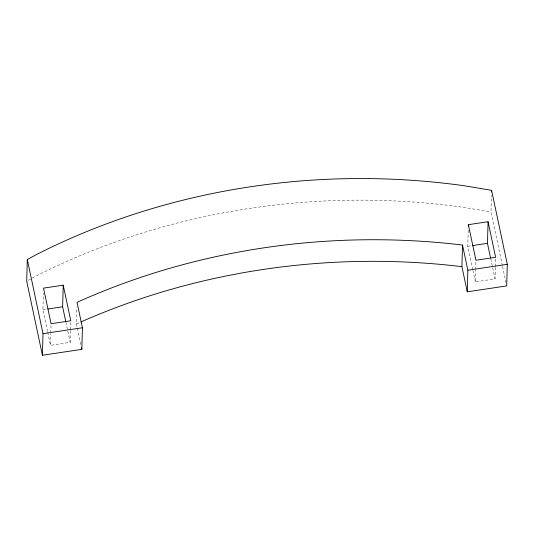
<?xml version="1.0" encoding="UTF-8"?>
<svg xmlns="http://www.w3.org/2000/svg" width="534" height="534" viewBox="0 0 534 534"><rect width="100%" height="100%" fill="white"/><g stroke="black" fill="none" stroke-linecap="round" stroke-linejoin="round"><path stroke-width="0.4" stroke-dasharray="2.67 2" d="M47.553 331.554L42.92 309.72L43.381 293.106M70.501 330.733L70.181 342.361L50.47 345.298L50.79 333.67M50.817 332.842L51.05 324.532M70.528 329.905L70.762 321.595M80.821 344.597L76.435 323.944L76.903 307.33M472.744 269.717L467.757 246.267L468.225 229.653M495.345 267.274L495.025 278.908L475.32 281.845L475.647 270.211M475.667 269.383L475.901 261.073M502.381 265.585L490.98 211.931L491.447 195.311M495.372 266.446L495.605 258.136M28.148 280.357L36.826 275.644A641.254 550.24 1.6 0 1 463.152 207.279L490.98 211.931M467.757 246.267L471.862 245.653M42.92 309.72L47.025 309.113M502.554 266.393L506.005 282.653M490.733 258.69L495.025 278.908M472.917 270.524L475.32 281.845M65.889 322.149L70.181 342.361M47.72 332.362L50.47 345.298M76.435 323.944A641.427 550.387 1.6 0 1 80.193 322.269"/><path stroke-width="0.8" d="M27.301 259.537L26.7 281.138L42.413 355.244L81.835 349.363L82.436 327.763L77.043 302.344A641.447 550.4 1.6 0 1 462.517 245.053L467.857 270.224L467.25 291.824L506.699 285.904L507.3 264.303L491.587 190.331L463.752 185.678A641.254 550.24 1.6 0 0 37.427 254.044L27.301 259.537L43.014 333.65L42.413 355.244M65.722 321.341L62.632 306.783L63.232 285.183L43.521 288.126L51.07 323.704L70.782 320.767L63.232 285.183M467.25 291.824L461.917 266.653L462.517 245.053M468.318 226.329L468.365 224.667L488.076 221.73L495.625 257.308L475.928 260.245L468.365 224.667M490.559 257.882L487.469 243.33L488.076 221.73M491.54 191.993L491.587 190.331M472.69 245.533L487.469 243.33M47.846 308.986L62.632 306.783M43.014 333.65L82.436 327.763M467.857 270.224L507.3 264.303M81.495 347.774L81.835 349.363M80.948 321.935A641.427 550.387 1.6 0 1 461.917 266.653"/></g></svg>
